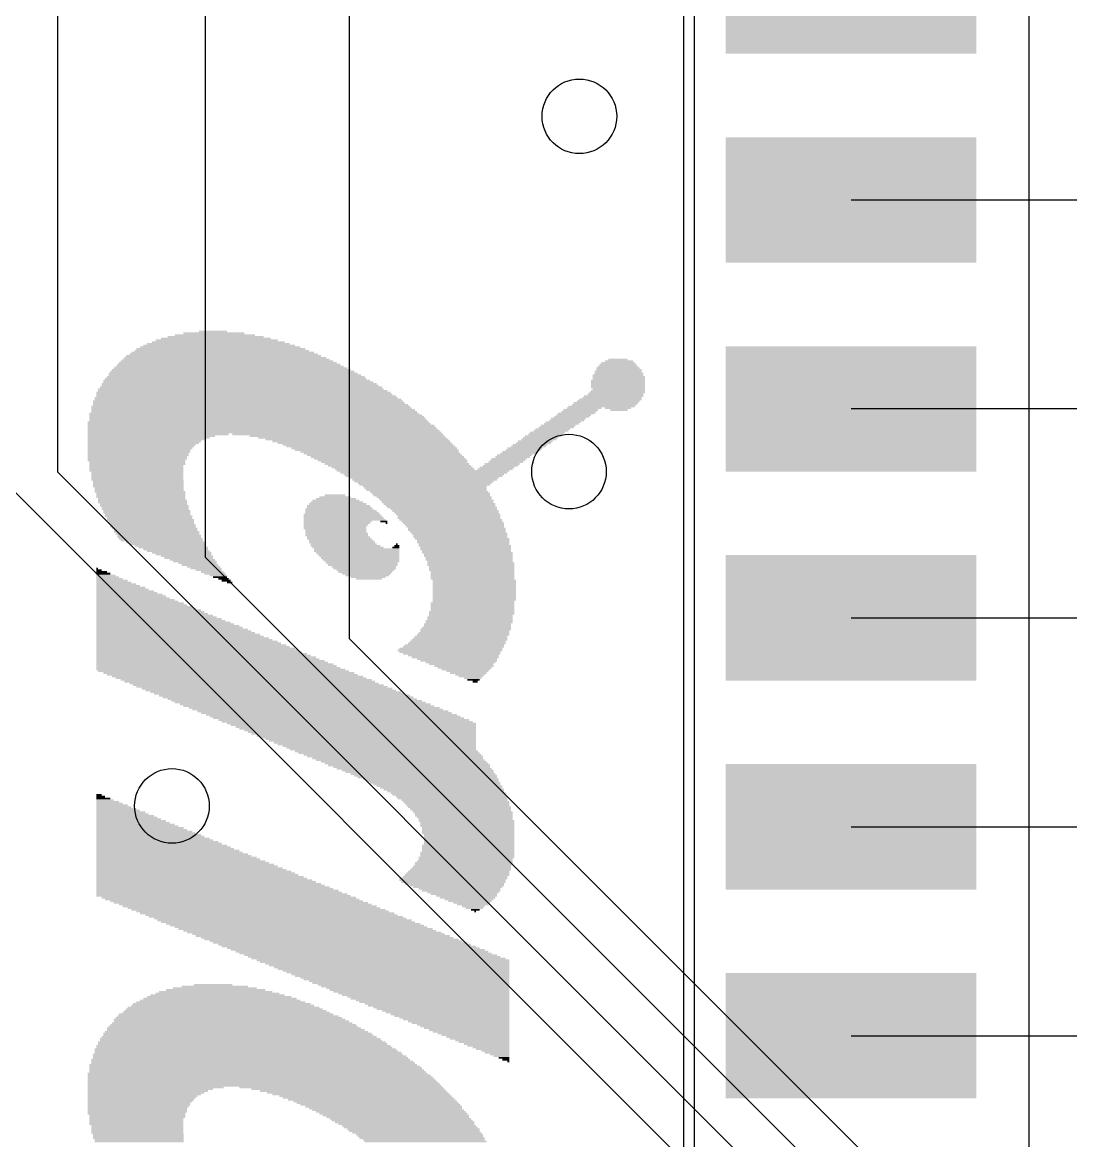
# Model space of a CAD drawing. Extents: x -40.8 to 40.8, y -42.1 to 43.9.
# Drawn here: x -23.66 to -10.92, y 0 to 13.59 of the extents above; entities that cross this region are included whole.
import ezdxf

# ---------------------------------------------------------------- set-up
doc = ezdxf.new("R2010")
doc.units = 0
for name, color, linetype in [('1', 22, 'CONTINUOUS'), ('16', 5, 'CONTINUOUS'), ('18', 82, 'CONTINUOUS'), ('200', 2, 'CONTINUOUS'), ('21', 2, 'CONTINUOUS')]:
    doc.layers.add(name, color=color, linetype=linetype)

# ---------------------------------------------------------------- blocks, each defined once
blk = doc.blocks.new('RECT')
blk.add_solid([(-0.5, -0.5), (0.5, -0.5), (-0.5, 0.5), (0.5, 0.5)])
blk = doc.blocks.new('ROUNDV')
blk.add_circle((0, 0), 0.5)

msp = doc.modelspace()

# ---------------------------------------------------------------- linework, layer by layer
at = {"layer": '1'}
for p, q in [((-15.621, -6.223), (-15.621, 20.574)), ((-13.589, 11.43), (-9.271, 11.43)), ((-9.271, 8.89), (-13.589, 8.89)), ((-13.589, 6.35), (-9.271, 6.35)), ((-13.589, 3.81), (-9.271, 3.81)), ((-13.589, 1.27), (-9.271, 1.27))]:
    msp.add_line(p, q, dxfattribs=at)
at = {"layer": '16'}
for p, q in [((-19.685, 6.096), (-19.685, 23.2219)), ((-21.4359, 7.0849), (-21.4359, 21.4359)), ((-23.232, 8.119), (-23.232, 19.676)), ((-7.62, -8.255), (-25.028, 9.153)), ((-7.493, -7.62), (-23.232, 8.119)), ((-9.271, -5.08), (-21.4359, 7.0849)), ((-11.049, -2.54), (-19.685, 6.096))]:
    msp.add_line(p, q, dxfattribs=at)
at = {"layer": '21'}
for p, q in [((-15.494, -10.16), (-15.494, 20.32)), ((-11.43, 20.32), (-11.43, -22.86))]:
    msp.add_line(p, q, dxfattribs=at)

# ---------------------------------------------------------------- block references
at = {"layer": '1', "xscale": 3.048, "yscale": 1.524}
for p in [(-13.589, 13.97), (-13.589, 11.43), (-13.589, 8.89), (-13.589, 6.35), (-13.589, 3.81), (-13.589, 1.27)]:
    msp.add_blockref('RECT', p, dxfattribs=at)
at = {"layer": '18', "xscale": 0.9064, "yscale": 0.9064}
for p in [(-16.891, 12.446), (-16.891, 12.446), (-17.018, 8.128), (-17.018, 8.128), (-21.844, 4.064), (-21.844, 4.064)]:
    msp.add_blockref('ROUNDV', p, dxfattribs=at)
at = {"layer": '200', "yscale": 0.0212}
for p, xscale in [((-21.3224, 9.7869), 0.9738), ((-21.333, 9.8081), 0.7409), ((-21.3436, 9.8293), 0.3387), ((-21.2695, 9.6599), 1.8417), ((-21.28, 9.6811), 1.7359), ((-21.28, 9.7023), 1.6089), ((-21.3012, 9.7234), 1.4819), ((-21.3117, 9.7446), 1.3337), ((-21.3118, 9.7658), 1.1644), ((-21.1954, 9.5117), 2.4557), ((-21.2165, 9.5329), 2.371), ((-21.2165, 9.5541), 2.2864), ((-21.2271, 9.5752), 2.2228), ((-21.2377, 9.5964), 2.117), ((-21.2483, 9.6176), 2.0535), ((-21.2589, 9.6388), 1.9477), ((-21.1319, 9.3847), 2.8367), ((-21.1425, 9.4059), 2.7733), ((-21.153, 9.4271), 2.7098), ((-21.1636, 9.4482), 2.6462), ((-21.1742, 9.4694), 2.5828), ((-21.1848, 9.4906), 2.5192), ((-16.4215, 9.3847), 0.5292), ((-16.4215, 9.4059), 0.4869), ((-16.4215, 9.4271), 0.4446), ((-16.4215, 9.4482), 0.4022), ((-16.4109, 9.4694), 0.3387), ((-16.4215, 9.4906), 0.2329), ((-21.0578, 9.2365), 3.2391), ((-21.0684, 9.2577), 3.1755), ((-21.0684, 9.2789), 3.1331), ((-21.0789, 9.3), 3.0696), ((-21.1, 9.3212), 3.0273), ((-21.1107, 9.3424), 2.9638), ((-21.1212, 9.3635), 2.9003), ((-16.4215, 9.2365), 0.6563), ((-16.4215, 9.3), 0.6139), ((-16.4109, 9.2789), 0.6351), ((-16.4109, 9.2577), 0.6351), ((-16.4215, 9.3424), 0.5716), ((-16.4109, 9.3212), 0.5927), ((-16.4109, 9.3635), 0.5504), ((-21.0049, 9.1307), 3.4719), ((-20.9837, 9.1095), 3.5143), ((-21.0049, 9.1518), 3.4295), ((-21.026, 9.1942), 3.3448), ((-21.0154, 9.173), 3.366), ((-21.0366, 9.2154), 3.2814), ((-16.4215, 9.2154), 0.6563), ((-16.4215, 9.1942), 0.6563), ((-16.4215, 9.173), 0.6563), ((-16.4215, 9.1518), 0.6563), ((-16.4215, 9.1095), 0.6563), ((-16.4109, 9.1307), 0.6351), ((-20.9201, 8.9825), 3.7683), ((-20.9095, 8.9613), 3.7895), ((-20.9413, 9.0248), 3.6836), ((-20.9201, 9.0037), 3.7259), ((-20.9731, 9.0883), 3.5777), ((-20.9625, 9.0672), 3.5989), ((-20.9413, 9.046), 3.6412), ((-16.5697, 8.9613), 0.7833), ((-16.538, 8.9825), 0.7621), ((-16.5168, 9.0037), 0.7621), ((-16.4956, 9.0248), 0.7198), ((-16.4745, 9.046), 0.7197), ((-16.4533, 9.0672), 0.6774), ((-16.4321, 9.0883), 0.6774), ((-20.8461, 8.8343), 4.0011), ((-20.8884, 8.919), 3.8741), ((-20.8461, 8.8555), 3.9587), ((-20.8778, 8.8978), 3.8952), ((-20.8566, 8.8766), 3.9376), ((-20.8884, 8.9401), 3.8318), ((-16.9296, 8.8343), 0.4446), ((-16.8978, 8.8555), 0.4234), ((-16.8767, 8.8766), 0.4234), ((-16.8343, 8.8978), 0.4234), ((-16.6227, 8.919), 0.8045), ((-16.5908, 8.9401), 0.7833), ((-16.4215, 8.8978), 0.3176), ((-16.4109, 8.8766), 0.2117), ((-20.7932, 8.7284), 4.1493), ((-20.7826, 8.7073), 4.1705), ((-20.8249, 8.8131), 4.0435), ((-20.8143, 8.792), 4.0646), ((-20.8037, 8.7708), 4.0858), ((-20.7931, 8.7496), 4.107), ((-17.1095, 8.7073), 0.4234), ((-17.0884, 8.7284), 0.4234), ((-17.046, 8.7496), 0.4234), ((-17.0249, 8.7708), 0.4234), ((-16.9825, 8.792), 0.4234), ((-16.9614, 8.8131), 0.4234), ((-20.7614, 8.6861), 4.2128), ((-20.7508, 8.6649), 4.234), ((-20.7402, 8.6438), 4.2552), ((-20.7296, 8.6226), 4.2764), ((-20.719, 8.6014), 4.2975), ((-22.0104, 8.5803), 1.7148), ((-22.0951, 8.5591), 1.5454), ((-19.8299, 8.5803), 2.5616), ((-19.7135, 8.5591), 2.3711), ((-17.3318, 8.5591), 0.4446), ((-17.3001, 8.5803), 0.4234), ((-17.2789, 8.6014), 0.4234), ((-17.2366, 8.6226), 0.4234), ((-17.2154, 8.6438), 0.4234), ((-17.1731, 8.6649), 0.4234), ((-17.1519, 8.6861), 0.4234), ((-22.1269, 8.5379), 1.4819), ((-22.1798, 8.4956), 1.3761), ((-22.1904, 8.4744), 1.3549), ((-22.1586, 8.5167), 1.4184), ((-22.2115, 8.4532), 1.3126), ((-22.2221, 8.4321), 1.2914), ((-19.65, 8.5379), 2.2863), ((-19.597, 8.5167), 2.2228), ((-19.5441, 8.4956), 2.1594), ((-19.5018, 8.4744), 2.117), ((-19.4594, 8.4532), 2.0746), ((-19.4276, 8.4321), 2.0535), ((-17.5118, 8.4321), 0.4234), ((-17.4906, 8.4532), 0.4234), ((-17.4483, 8.4744), 0.4234), ((-17.4271, 8.4956), 0.4234), ((-17.3848, 8.5167), 0.4234), ((-17.3636, 8.5379), 0.4234), ((-22.2645, 8.305), 1.2067), ((-22.2645, 8.2839), 1.2067), ((-22.2327, 8.4109), 1.2702), ((-22.2433, 8.3897), 1.249), ((-22.2433, 8.3686), 1.249), ((-22.2538, 8.3474), 1.2279), ((-22.2538, 8.3262), 1.2279), ((-19.3853, 8.4109), 2.0112), ((-19.3536, 8.3897), 1.99), ((-19.3218, 8.3686), 1.9264), ((-19.2901, 8.3474), 1.9053), ((-19.2583, 8.3262), 1.8842), ((-19.2265, 8.305), 1.8629), ((-19.1948, 8.2839), 1.8418), ((-17.7446, 8.2839), 0.4234), ((-17.7023, 8.305), 0.4234), ((-17.6811, 8.3262), 0.4234), ((-17.6388, 8.3474), 0.4234), ((-17.6176, 8.3686), 0.4234), ((-17.5753, 8.3897), 0.4234), ((-17.5541, 8.4109), 0.4234), ((-22.2751, 8.2627), 1.1855), ((-22.2645, 8.2415), 1.1643), ((-22.2645, 8.2204), 1.1643), ((-22.275, 8.1992), 1.1432), ((-22.275, 8.178), 1.1432), ((-22.275, 8.1569), 1.1432), ((-19.163, 8.2627), 1.8206), ((-19.1419, 8.2415), 1.7783), ((-19.1102, 8.2204), 1.7571), ((-19.0784, 8.1992), 1.7359), ((-19.0466, 8.178), 1.7148), ((-19.0148, 8.1569), 1.6936), ((-17.914, 8.1569), 0.4234), ((-17.8928, 8.178), 0.4234), ((-17.8505, 8.1992), 0.4234), ((-17.8293, 8.2204), 0.4234), ((-17.787, 8.2415), 0.4234), ((-17.7658, 8.2627), 0.4234), ((-22.275, 8.1357), 1.1432), ((-22.2644, 8.1145), 1.122), ((-22.2644, 8.0933), 1.122), ((-22.2644, 8.0722), 1.122), ((-22.2644, 8.051), 1.122), ((-22.2644, 8.0298), 1.122), ((-18.7926, 8.1357), 2.0959), ((-18.782, 8.1145), 2.0323), ((-18.782, 8.0933), 1.9476), ((-18.782, 8.0722), 1.9053), ((-18.782, 8.051), 1.8206), ((-18.7714, 8.0298), 1.7571), ((-22.2538, 8.0087), 1.1009), ((-22.2538, 7.9875), 1.1009), ((-22.2538, 7.9663), 1.1009), ((-22.2538, 7.9452), 1.1009), ((-22.2432, 7.924), 1.0797), ((-22.2432, 7.9028), 1.0797), ((-22.2327, 7.8816), 1.1008), ((-18.782, 8.0087), 1.6936), ((-18.7714, 7.9875), 1.6301), ((-18.7714, 7.9663), 1.5878), ((-18.7714, 7.9452), 1.503), ((-18.7609, 7.924), 1.4819), ((-18.7503, 7.9028), 1.4607), ((-18.7185, 7.8816), 1.4395), ((-22.2221, 7.8605), 1.0796), ((-22.2221, 7.8393), 1.0796), ((-22.2221, 7.8181), 1.0796), ((-22.2116, 7.797), 1.0585), ((-22.201, 7.7758), 1.0797), ((-22.201, 7.7546), 1.0797), ((-19.8405, 7.7546), 0.6351), ((-19.8511, 7.7758), 0.5716), ((-19.8511, 7.797), 0.4869), ((-19.8617, 7.8181), 0.3811), ((-19.8617, 7.8393), 0.2541), ((-18.6973, 7.8605), 1.4396), ((-18.6867, 7.8393), 1.4184), ((-18.6549, 7.8181), 1.3973), ((-18.6443, 7.797), 1.3761), ((-18.6232, 7.7758), 1.376), ((-18.6127, 7.7546), 1.3549), ((-22.1904, 7.7335), 1.0585), ((-22.1798, 7.7123), 1.0797), ((-22.1692, 7.6911), 1.0585), ((-22.1692, 7.6699), 1.0585), ((-22.1481, 7.6488), 1.0585), ((-22.1481, 7.6276), 1.0585), ((-22.1375, 7.6064), 1.0373), ((-19.7769, 7.6064), 0.9315), ((-19.8087, 7.6699), 0.8256), ((-19.7875, 7.6488), 0.8679), ((-19.7769, 7.6276), 0.8891), ((-19.8193, 7.7123), 0.7622), ((-19.8087, 7.6911), 0.7833), ((-19.8299, 7.7335), 0.6986), ((-18.5915, 7.7335), 1.3549), ((-18.5809, 7.7123), 1.3337), ((-18.5597, 7.6911), 1.3337), ((-18.5385, 7.6699), 1.2914), ((-18.5174, 7.6488), 1.2913), ((-18.5068, 7.6276), 1.2702), ((-18.4856, 7.6064), 1.2702), ((-22.1269, 7.5853), 1.0585), ((-22.1163, 7.5641), 1.0373), ((-22.1057, 7.5429), 1.0585), ((-22.0951, 7.5218), 1.0373), ((-22.0951, 7.5006), 1.0373), ((-22.0739, 7.4794), 1.0374), ((-19.7664, 7.5853), 0.9526), ((-19.7558, 7.5641), 0.9738), ((-19.7452, 7.5429), 0.995), ((-19.8299, 7.5218), 0.8256), ((-19.8405, 7.5006), 0.8045), ((-19.8511, 7.4794), 0.7833), ((-19.2689, 7.5218), 0.0847), ((-19.2371, 7.5006), 0.0212), ((-18.475, 7.5853), 1.249), ((-18.475, 7.5641), 1.249), ((-18.4538, 7.5429), 1.2491), ((-18.4433, 7.5218), 1.2279), ((-18.4221, 7.5006), 1.2278), ((-18.4115, 7.4794), 1.2066), ((-22.0739, 7.4582), 1.0374), ((-22.0527, 7.4371), 1.0373), ((-22.0421, 7.4159), 1.0161), ((-22.0315, 7.3947), 1.0373), ((-22.021, 7.3736), 1.0162), ((-21.9998, 7.3524), 1.0162), ((-21.9998, 7.3312), 1.0162), ((-19.8617, 7.4582), 0.7621), ((-19.8617, 7.4371), 0.7621), ((-19.8511, 7.4159), 0.7409), ((-19.8511, 7.3947), 0.7409), ((-19.8405, 7.3736), 0.7621), ((-19.8405, 7.3524), 0.7621), ((-19.8193, 7.3312), 0.7622), ((-18.401, 7.4582), 1.1855), ((-18.3798, 7.4371), 1.1855), ((-18.3798, 7.4159), 1.1855), ((-18.3692, 7.3947), 1.1643), ((-18.348, 7.3736), 1.1644), ((-18.3374, 7.3524), 1.1432), ((-18.3374, 7.3312), 1.1432), ((-21.9787, 7.3101), 1.0161), ((-21.9681, 7.2889), 0.995), ((-21.9257, 7.2677), 0.9526), ((-21.894, 7.2465), 0.9315), ((-21.8622, 7.2254), 0.868), ((-21.8305, 7.2042), 0.8468), ((-19.8087, 7.3101), 0.7833), ((-19.7875, 7.2889), 0.7833), ((-19.7769, 7.2677), 0.8045), ((-19.7558, 7.2465), 0.8044), ((-19.7346, 7.2254), 0.8468), ((-19.7029, 7.2042), 0.868), ((-19.1207, 7.2042), 0.0846), ((-19.1102, 7.2254), 0.0635), ((-19.1101, 7.2465), 0.0212), ((-18.3162, 7.3101), 1.1432), ((-18.3056, 7.2889), 1.1221), ((-18.3056, 7.2677), 1.1221), ((-18.295, 7.2465), 1.1009), ((-18.2845, 7.2254), 1.122), ((-18.2739, 7.2042), 1.1008), ((-21.7987, 7.183), 0.7832), ((-21.767, 7.1619), 0.7621), ((-21.7246, 7.1407), 0.7198), ((-21.7035, 7.1195), 0.6775), ((-21.661, 7.0984), 0.6351), ((-21.6399, 7.0772), 0.5928), ((-19.597, 7.183), 1.0373), ((-19.597, 7.1619), 1.0373), ((-19.5864, 7.1407), 1.0161), ((-19.5759, 7.1195), 0.9949), ((-19.5653, 7.0984), 0.9738), ((-19.5547, 7.0772), 0.9526), ((-18.2739, 7.183), 1.1008), ((-18.2633, 7.1619), 1.0796), ((-18.2527, 7.1407), 1.1008), ((-18.2422, 7.1195), 1.0797), ((-18.2422, 7.0984), 1.0797), ((-18.2316, 7.0772), 1.0585), ((-22.7514, 6.9502), 0.0211), ((-22.7302, 6.929), 0.0635), ((-21.5976, 7.056), 0.5504), ((-21.5659, 7.0348), 0.5293), ((-21.5341, 7.0137), 0.4657), ((-21.5023, 6.9925), 0.4446), ((-21.46, 6.9713), 0.4022), ((-21.4283, 6.9502), 0.3811), ((-21.3965, 6.929), 0.3175), ((-19.5441, 7.056), 0.9314), ((-19.5336, 7.0348), 0.9103), ((-19.5335, 7.0137), 0.868), ((-19.5229, 6.9925), 0.8468), ((-19.5124, 6.9713), 0.7833), ((-19.5018, 6.9502), 0.7621), ((-19.4912, 6.929), 0.6986), ((-18.2316, 7.056), 1.0585), ((-18.221, 7.0348), 1.0373), ((-18.2104, 7.0137), 1.0585), ((-18.2104, 6.9925), 1.0585), ((-18.1998, 6.9713), 1.0374), ((-18.1998, 6.9502), 1.0374), ((-18.1998, 6.929), 1.0374), ((-22.6984, 6.9078), 0.127), ((-22.6773, 6.8867), 0.1693), ((-22.6455, 6.8655), 0.2328), ((-22.6243, 6.8443), 0.2752), ((-22.6031, 6.8231), 0.3175), ((-22.5714, 6.802), 0.381), ((-21.3541, 6.9078), 0.2752), ((-21.3224, 6.8867), 0.254), ((-21.28, 6.8655), 0.2117), ((-21.2589, 6.8443), 0.1693), ((-21.2165, 6.8231), 0.127), ((-21.1848, 6.802), 0.1059), ((-19.4912, 6.9078), 0.6563), ((-19.4806, 6.8867), 0.5928), ((-19.47, 6.8655), 0.5292), ((-19.4594, 6.8443), 0.4234), ((-19.4489, 6.8231), 0.3175), ((-18.1892, 6.9078), 1.0162), ((-18.1892, 6.8867), 1.0162), ((-18.1892, 6.8655), 1.0162), ((-18.1892, 6.8443), 1.0162), ((-18.1892, 6.8231), 1.0162), ((-18.1681, 6.802), 1.0161), ((-22.4444, 6.6961), 0.6351), ((-22.3915, 6.6538), 0.7409), ((-22.5502, 6.7808), 0.4234), ((-22.5185, 6.7596), 0.4869), ((-22.4973, 6.7385), 0.5292), ((-22.4656, 6.7173), 0.5927), ((-22.4126, 6.675), 0.6986), ((-21.1425, 6.7808), 0.0635), ((-18.1681, 6.7808), 1.0161), ((-18.1681, 6.7596), 1.0161), ((-18.1681, 6.7385), 1.0161), ((-18.1681, 6.7173), 1.0161), ((-18.1681, 6.6961), 1.0161), ((-18.1681, 6.675), 1.0161), ((-18.1681, 6.6538), 1.0161), ((-22.3597, 6.6326), 0.8044), ((-22.3385, 6.6114), 0.8468), ((-22.3174, 6.5903), 0.8891), ((-22.2856, 6.5691), 0.9526), ((-22.2644, 6.5479), 0.995), ((-22.2326, 6.5268), 1.0585), ((-18.1892, 6.5268), 1.0162), ((-18.1681, 6.6326), 1.0161), ((-18.1681, 6.6114), 1.0161), ((-18.1681, 6.5903), 1.0161), ((-18.1681, 6.5691), 1.0161), ((-18.1786, 6.5479), 0.995), ((-22.2115, 6.5056), 1.1008), ((-22.1798, 6.4844), 1.1643), ((-22.1586, 6.4633), 1.2067), ((-22.1268, 6.4421), 1.2702), ((-22.1057, 6.4209), 1.3125), ((-22.0845, 6.3997), 1.3548), ((-22.0527, 6.3786), 1.4184), ((-18.1998, 6.4209), 1.0374), ((-18.1998, 6.3997), 1.0374), ((-18.2104, 6.3786), 1.0162), ((-18.1892, 6.5056), 1.0162), ((-18.1892, 6.4844), 1.0162), ((-18.1892, 6.4633), 1.0162), ((-18.1892, 6.4421), 1.0162), ((-22.0315, 6.3574), 1.4607), ((-21.9998, 6.3362), 1.5242), ((-21.9787, 6.3151), 1.5665), ((-21.9469, 6.2939), 1.6301), ((-21.9257, 6.2727), 1.6724), ((-21.894, 6.2516), 1.7359), ((-18.2528, 6.2727), 1.0585), ((-18.2528, 6.2516), 1.0585), ((-18.2316, 6.3151), 1.0585), ((-18.2316, 6.2939), 1.0585), ((-18.221, 6.3574), 1.0373), ((-18.221, 6.3362), 1.0373), ((-21.8728, 6.2304), 1.7782), ((-21.841, 6.2092), 1.8418), ((-21.8199, 6.188), 1.8841), ((-21.7987, 6.1669), 1.9264), ((-21.767, 6.1457), 1.9899), ((-21.7458, 6.1245), 2.0323), ((-18.3268, 6.1245), 1.122), ((-18.3056, 6.1457), 1.1221), ((-18.295, 6.1669), 1.1009), ((-18.2739, 6.2092), 1.1008), ((-18.2844, 6.188), 1.0797), ((-18.2633, 6.2304), 1.0796), ((-21.714, 6.1034), 2.0958), ((-21.6611, 6.061), 2.2016), ((-21.6399, 6.0399), 2.244), ((-21.6082, 6.0187), 2.3075), ((-21.587, 5.9975), 2.3498), ((-21.5553, 5.9763), 2.4133), ((-21.6928, 6.0822), 2.1381), ((-18.4538, 5.9763), 1.2491), ((-18.4221, 5.9975), 1.2278), ((-18.4115, 6.0187), 1.2066), ((-18.3798, 6.0399), 1.1855), ((-18.3692, 6.061), 1.1643), ((-18.348, 6.0822), 1.1644), ((-18.3374, 6.1034), 1.1432), ((-21.46, 5.8917), 2.6039), ((-21.5341, 5.9552), 2.4557), ((-21.5129, 5.934), 2.498), ((-21.4811, 5.9128), 2.5615), ((-21.4282, 5.8705), 2.6674), ((-21.4071, 5.8493), 2.7097), ((-18.4644, 5.9552), 1.2702), ((-18.4644, 5.934), 1.2279), ((-18.4433, 5.9128), 1.1855), ((-18.4221, 5.8917), 1.1008), ((-18.401, 5.8705), 1.0585), ((-18.3798, 5.8493), 0.9739), ((-21.3753, 5.8282), 2.7732), ((-21.3541, 5.807), 2.8156), ((-21.3224, 5.7858), 2.8791), ((-21.3012, 5.7646), 2.9214), ((-21.28, 5.7435), 2.9638), ((-21.2483, 5.7223), 3.0273), ((-21.2166, 5.7011), 3.0485), ((-18.3586, 5.8282), 0.9315), ((-18.3374, 5.807), 0.8468), ((-18.3269, 5.7858), 0.7833), ((-18.2951, 5.7646), 0.7198), ((-18.2844, 5.7435), 0.6563), ((-18.2739, 5.7223), 0.5928), ((-18.2528, 5.7011), 0.5081), ((-21.1531, 5.68), 3.0485), ((-21.1106, 5.6588), 3.0485), ((-21.0472, 5.6376), 3.0485), ((-21.0049, 5.6165), 3.0485), ((-20.9413, 5.5953), 3.0485), ((-20.8989, 5.5741), 3.0485), ((-18.2422, 5.68), 0.4445), ((-18.221, 5.6588), 0.3599), ((-18.2104, 5.6376), 0.2964), ((-18.1893, 5.6165), 0.2117), ((-18.1786, 5.5953), 0.1482), ((-18.1575, 5.5741), 0.0635), ((-20.8461, 5.5529), 3.0273), ((-20.7932, 5.5318), 3.0485), ((-20.7508, 5.5106), 3.0485), ((-20.6873, 5.4894), 3.0485), ((-20.645, 5.4683), 3.0485), ((-20.5815, 5.4471), 3.0485), ((-20.539, 5.4259), 3.0485), ((-20.4756, 5.4047), 3.0485), ((-20.4333, 5.3836), 3.0485), ((-20.3803, 5.3624), 3.0273), ((-20.3274, 5.3412), 3.0485), ((-20.2851, 5.3201), 3.0485), ((-20.2216, 5.2989), 3.0485), ((-20.1792, 5.2777), 3.0484), ((-20.1157, 5.2566), 3.0485), ((-20.0734, 5.2354), 3.0485), ((-20.0099, 5.2142), 3.0485), ((-19.9675, 5.1931), 3.0484), ((-19.904, 5.1719), 3.0485), ((-19.8617, 5.1507), 3.0485), ((-19.8193, 5.1295), 3.0484), ((-19.7558, 5.1084), 3.0484), ((-19.7135, 5.0872), 3.0485), ((-19.6606, 5.066), 3.0273), ((-19.6394, 5.0449), 2.9849), ((-19.6076, 5.0237), 2.9214), ((-19.5864, 5.0025), 2.8791), ((-19.5547, 4.9814), 2.8156), ((-19.5335, 4.9602), 2.7732), ((-19.5124, 4.939), 2.7309), ((-19.4806, 4.9178), 2.6674), ((-19.4595, 4.8967), 2.6251), ((-19.4276, 4.8755), 2.5615), ((-19.4065, 4.8543), 2.5192), ((-19.3748, 4.8332), 2.4557), ((-19.3536, 4.812), 2.4134), ((-19.3218, 4.7908), 2.3498), ((-19.3007, 4.7697), 2.3075), ((-19.2795, 4.7485), 2.2652), ((-19.2371, 4.7273), 2.2229), ((-19.2053, 4.7061), 2.2017), ((-19.1631, 4.685), 2.1593), ((-19.1313, 4.6638), 2.1382), ((-19.0996, 4.6426), 2.0747), ((-19.0678, 4.6215), 2.0535), ((-19.0254, 4.6003), 2.0111), ((-18.9937, 4.5791), 1.99), ((-18.9619, 4.5579), 1.9688), ((-18.9302, 4.5368), 1.9053), ((-18.8984, 4.5156), 1.8842), ((-18.8561, 4.4944), 1.8418), ((-18.8349, 4.4733), 1.7994), ((-18.7926, 4.4521), 1.7571), ((-18.7608, 4.4309), 1.736), ((-18.7396, 4.4098), 1.6936), ((-18.6973, 4.3886), 1.6512), ((-18.6761, 4.3674), 1.6089), ((-18.6443, 4.3463), 1.5877), ((-18.6232, 4.3251), 1.5454), ((-18.5915, 4.3039), 1.5243), ((-18.5703, 4.2827), 1.4819), ((-18.5386, 4.2616), 1.4607), ((-18.5174, 4.2404), 1.4183), ((-18.4856, 4.2192), 1.3972), ((-22.7302, 4.1981), 0.0635), ((-22.709, 4.1769), 0.1058), ((-22.6773, 4.1557), 0.1693), ((-22.6561, 4.1346), 0.2117), ((-22.6243, 4.1134), 0.2752), ((-22.6031, 4.0922), 0.3175), ((-22.5714, 4.071), 0.381), ((-18.475, 4.1981), 1.376), ((-18.4433, 4.1769), 1.3549), ((-18.4327, 4.1557), 1.3337), ((-18.4115, 4.1346), 1.2914), ((-18.3903, 4.1134), 1.2914), ((-18.3797, 4.0922), 1.2702), ((-18.3692, 4.071), 1.2491), ((-22.4444, 3.9652), 0.6351), ((-22.5502, 4.0499), 0.4234), ((-22.5185, 4.0287), 0.4869), ((-22.4973, 4.0075), 0.5292), ((-22.4656, 3.9864), 0.5927), ((-22.4126, 3.944), 0.6986), ((-18.348, 4.0499), 1.249), ((-18.3374, 4.0287), 1.2278), ((-18.3269, 4.0075), 1.2067), ((-18.3056, 3.9864), 1.2067), ((-18.295, 3.9652), 1.1855), ((-18.295, 3.944), 1.1855), ((-22.3915, 3.9229), 0.7409), ((-22.3703, 3.9017), 0.7833), ((-22.3385, 3.8805), 0.8468), ((-22.3174, 3.8593), 0.8891), ((-22.2856, 3.8382), 0.9526), ((-22.2644, 3.817), 0.995), ((-22.2326, 3.7958), 1.0585), ((-18.2845, 3.9229), 1.1644), ((-18.2739, 3.9017), 1.1432), ((-18.2633, 3.8805), 1.1644), ((-18.2527, 3.8593), 1.1432), ((-18.2527, 3.8382), 1.1432), ((-18.2527, 3.817), 1.1432), ((-18.2421, 3.7958), 1.122), ((-22.2115, 3.7747), 1.1008), ((-22.1798, 3.7535), 1.1643), ((-22.1586, 3.7323), 1.2067), ((-22.1268, 3.7112), 1.2702), ((-22.1057, 3.69), 1.3125), ((-22.0739, 3.6688), 1.376), ((-18.2421, 3.7747), 1.122), ((-18.2421, 3.7535), 1.122), ((-18.2421, 3.7323), 1.122), ((-18.2316, 3.7112), 1.1009), ((-18.2316, 3.69), 1.1009), ((-18.2316, 3.6688), 1.1009), ((-22.021, 3.6265), 1.4819), ((-22.0527, 3.6476), 1.4184), ((-21.9998, 3.6053), 1.5242), ((-21.9681, 3.5841), 1.5877), ((-21.9469, 3.563), 1.6301), ((-21.9257, 3.5418), 1.6724), ((-18.2421, 3.5841), 1.122), ((-18.2421, 3.563), 1.122), ((-18.2421, 3.5418), 1.122), ((-18.2316, 3.6476), 1.1009), ((-18.2316, 3.6265), 1.1009), ((-18.2316, 3.6053), 1.1009), ((-21.894, 3.5206), 1.7359), ((-21.8728, 3.4995), 1.7782), ((-21.841, 3.4783), 1.8418), ((-21.8199, 3.4571), 1.8841), ((-21.7881, 3.4359), 1.9476), ((-21.767, 3.4148), 1.9899), ((-21.7352, 3.3936), 2.0535), ((-18.2845, 3.3936), 1.1644), ((-18.2633, 3.4359), 1.1644), ((-18.2739, 3.4148), 1.1432), ((-18.2527, 3.4995), 1.1432), ((-18.2527, 3.4783), 1.1432), ((-18.2527, 3.4571), 1.1432), ((-18.2421, 3.5206), 1.122), ((-21.714, 3.3724), 2.0958), ((-21.6822, 3.3513), 2.1593), ((-21.6611, 3.3301), 2.2016), ((-21.6293, 3.3089), 2.2652), ((-21.6082, 3.2878), 2.3075), ((-21.5764, 3.2666), 2.371), ((-18.3586, 3.2666), 1.2279), ((-18.3374, 3.2878), 1.2278), ((-18.3269, 3.3089), 1.2067), ((-18.3163, 3.3301), 1.1855), ((-18.295, 3.3724), 1.1855), ((-18.295, 3.3513), 1.1855), ((-21.5553, 3.2454), 2.4133), ((-21.5341, 3.2242), 2.4557), ((-21.5023, 3.2031), 2.5192), ((-21.4811, 3.1819), 2.5615), ((-21.4494, 3.1607), 2.625), ((-21.4282, 3.1396), 2.6674), ((-21.3965, 3.1184), 2.7309), ((-18.4221, 3.1819), 1.3126), ((-18.4327, 3.1607), 1.2914), ((-18.4221, 3.1396), 1.2702), ((-18.4009, 3.2031), 1.2702), ((-18.3797, 3.2242), 1.2702), ((-18.4115, 3.1184), 1.2066), ((-18.3692, 3.2454), 1.2491), ((-21.2695, 3.0125), 2.9849), ((-21.3753, 3.0972), 2.7732), ((-21.3436, 3.0761), 2.8367), ((-21.3224, 3.0549), 2.8791), ((-21.2906, 3.0337), 2.9426), ((-21.2377, 2.9914), 3.0484), ((-18.3798, 3.0972), 1.1431), ((-18.3692, 3.0761), 1.0797), ((-18.348, 3.0549), 0.995), ((-18.3268, 3.0337), 0.9526), ((-18.3056, 3.0125), 0.8679), ((-18.295, 2.9914), 0.8045), ((-21.2165, 2.9702), 3.0908), ((-21.153, 2.949), 3.0908), ((-21.1107, 2.9279), 3.0908), ((-21.0578, 2.9067), 3.0697), ((-21.0048, 2.8855), 3.0908), ((-20.9519, 2.8644), 3.0696), ((-18.2633, 2.9702), 0.741), ((-18.2527, 2.949), 0.6774), ((-18.2316, 2.9279), 0.5927), ((-18.221, 2.9067), 0.5293), ((-18.1998, 2.8855), 0.4446), ((-18.1892, 2.8644), 0.381), ((-20.899, 2.8432), 3.0908), ((-20.8461, 2.822), 3.0697), ((-20.7931, 2.8008), 3.0908), ((-20.7402, 2.7797), 3.0696), ((-20.6873, 2.7585), 3.0908), ((-20.6344, 2.7373), 3.0697), ((-20.5814, 2.7162), 3.0908), ((-18.1786, 2.8432), 0.2752), ((-18.1681, 2.822), 0.2117), ((-18.1575, 2.8008), 0.1059), ((-18.1575, 2.7797), 0.0211), ((-20.5285, 2.695), 3.0696), ((-20.4756, 2.6738), 3.0908), ((-20.4332, 2.6527), 3.0908), ((-20.3697, 2.6315), 3.0908), ((-20.3274, 2.6103), 3.0908), ((-20.2745, 2.5891), 3.0697), ((-20.2215, 2.568), 3.0908), ((-20.1686, 2.5468), 3.0696), ((-20.1157, 2.5256), 3.0908), ((-20.0628, 2.5045), 3.0697), ((-20.0098, 2.4833), 3.0908), ((-19.9569, 2.4621), 3.0696), ((-19.904, 2.441), 3.0908), ((-19.8511, 2.4198), 3.0697), ((-19.7981, 2.3986), 3.0908), ((-19.7452, 2.3774), 3.0696), ((-19.6923, 2.3563), 3.0908), ((-19.6394, 2.3351), 3.0697), ((-19.5864, 2.3139), 3.0908), ((-19.5335, 2.2928), 3.0696), ((-19.4912, 2.2716), 3.0697), ((-19.4276, 2.2504), 3.0697), ((-19.3853, 2.2292), 3.0696), ((-19.3324, 2.2081), 3.0908), ((-19.2795, 2.1869), 3.0697), ((-19.2583, 2.1657), 3.0274), ((-19.2265, 2.1446), 2.9638), ((-19.2053, 2.1234), 2.9215), ((-19.1736, 2.1022), 2.858), ((-19.1525, 2.0811), 2.8157), ((-19.1207, 2.0599), 2.7521), ((-19.0995, 2.0387), 2.7098), ((-19.0678, 2.0175), 2.6463), ((-19.0466, 1.9964), 2.604), ((-19.0148, 1.9752), 2.5404), ((-18.9937, 1.954), 2.4981), ((-18.9619, 1.9329), 2.4346), ((-18.9408, 1.9117), 2.3923), ((-21.2906, 1.7635), 1.6301), ((-21.2906, 1.7847), 1.5031), ((-21.3118, 1.8059), 1.376), ((-21.3117, 1.827), 1.2067), ((-21.3224, 1.8482), 1.0162), ((-21.3224, 1.8694), 0.8045), ((-21.3436, 1.8905), 0.4657), ((-18.909, 1.8905), 2.3287), ((-18.8878, 1.8694), 2.2864), ((-18.856, 1.8482), 2.2229), ((-18.8349, 1.827), 2.1806), ((-18.8137, 1.8059), 2.1382), ((-18.782, 1.7847), 2.0747), ((-18.7608, 1.7635), 2.0324), ((-21.2271, 1.6365), 2.2228), ((-21.2377, 1.6577), 2.1594), ((-21.2483, 1.6788), 2.0535), ((-21.2589, 1.7), 1.9477), ((-21.2589, 1.7212), 1.8629), ((-21.2695, 1.7423), 1.7571), ((-18.7291, 1.7423), 1.9689), ((-18.7079, 1.7212), 1.9265), ((-18.6761, 1.7), 1.863), ((-18.6549, 1.6788), 1.8207), ((-18.6232, 1.6577), 1.7572), ((-18.602, 1.6365), 1.7148), ((-21.1531, 1.4883), 2.7521), ((-21.1636, 1.5095), 2.6886), ((-21.1848, 1.5306), 2.6039), ((-21.1848, 1.5518), 2.5192), ((-21.1954, 1.573), 2.4557), ((-21.2059, 1.5942), 2.3922), ((-21.2166, 1.6153), 2.3287), ((-18.5703, 1.6153), 1.6513), ((-18.5491, 1.5942), 1.609), ((-18.5174, 1.573), 1.5455), ((-18.4962, 1.5518), 1.5031), ((-18.4644, 1.5306), 1.4396), ((-18.4433, 1.5095), 1.3973), ((-18.4115, 1.4883), 1.3338), ((-21.0895, 1.3613), 3.0908), ((-21.1, 1.3825), 3.0273), ((-21.1001, 1.4036), 2.985), ((-21.1106, 1.4248), 2.9215), ((-21.1424, 1.4671), 2.8156), ((-21.1212, 1.446), 2.8579), ((-18.3903, 1.4671), 1.2914), ((-18.3586, 1.446), 1.2279), ((-18.3374, 1.4248), 1.1856), ((-18.3056, 1.4036), 1.1221), ((-18.2844, 1.3825), 1.0797), ((-18.2633, 1.3613), 1.0374), ((-21.0154, 1.2343), 3.4084), ((-21.0049, 1.2131), 3.4295), ((-21.026, 1.2554), 3.3448), ((-21.0472, 1.2978), 3.2602), ((-21.0366, 1.2766), 3.2814), ((-21.0578, 1.3189), 3.1967), ((-21.0684, 1.3401), 3.1331), ((-18.2316, 1.3401), 0.9739), ((-18.2104, 1.3189), 0.9315), ((-18.1786, 1.2978), 0.868), ((-18.1575, 1.2766), 0.8257), ((-18.1257, 1.2554), 0.7622), ((-18.1045, 1.2343), 0.7198), ((-18.0727, 1.2131), 0.6563), ((-20.9519, 1.1072), 3.6624), ((-20.9413, 1.0861), 3.6836), ((-20.9731, 1.1496), 3.5777), ((-20.9625, 1.1284), 3.5989), ((-20.9943, 1.1919), 3.4931), ((-20.9837, 1.1707), 3.5143), ((-18.0516, 1.1919), 0.614), ((-18.0199, 1.1707), 0.5505), ((-17.9987, 1.1496), 0.5081), ((-17.9669, 1.1284), 0.4446), ((-17.9458, 1.1072), 0.4023), ((-17.914, 1.0861), 0.3388), ((-20.8884, 0.9802), 3.8741), ((-20.8672, 0.9591), 3.9164), ((-20.9201, 1.0437), 3.7683), ((-20.899, 1.0226), 3.8106), ((-20.8884, 1.0014), 3.8318), ((-20.9201, 1.0649), 3.7259), ((-17.8928, 1.0649), 0.2964), ((-17.8611, 1.0437), 0.2329), ((-17.8399, 1.0226), 0.1906), ((-17.8082, 1.0014), 0.1271), ((-17.787, 0.9802), 0.0847), ((-17.7552, 0.9591), 0.0212), ((-20.8037, 0.8109), 4.1282), ((-20.8567, 0.9167), 3.9799), ((-20.8355, 0.8955), 4.0223), ((-20.8249, 0.8744), 4.0435), ((-20.8143, 0.8532), 4.0646), ((-20.8037, 0.832), 4.0858), ((-20.8566, 0.9379), 3.9376), ((-20.7826, 0.7897), 4.1705), ((-20.772, 0.7685), 4.1917), ((-20.7614, 0.7474), 4.2128), ((-20.7508, 0.7262), 4.234), ((-20.7402, 0.705), 4.2552), ((-20.7296, 0.6838), 4.2764), ((-22.1375, 0.5992), 1.4607), ((-22.1798, 0.5568), 1.3761), ((-22.201, 0.5357), 1.3337), ((-20.719, 0.6627), 4.2975), ((-22.0421, 0.6415), 1.6513), ((-22.1057, 0.6203), 1.5243), ((-22.1586, 0.578), 1.4184), ((-19.7875, 0.6415), 2.4769), ((-19.7029, 0.6203), 2.3499), ((-19.6394, 0.5992), 2.2652), ((-19.5864, 0.578), 2.2017), ((-19.5441, 0.5568), 2.1594), ((-19.4912, 0.5357), 2.0958), ((-22.2115, 0.5145), 1.3126), ((-22.2221, 0.4933), 1.2914), ((-22.2327, 0.4721), 1.2702), ((-22.2433, 0.451), 1.249), ((-22.2433, 0.4298), 1.249), ((-22.2538, 0.4086), 1.2279), ((-19.4594, 0.5145), 2.0746), ((-19.417, 0.4933), 2.0323), ((-19.3747, 0.4721), 1.99), ((-19.343, 0.451), 1.9688), ((-19.3112, 0.4298), 1.9476), ((-19.2689, 0.4086), 1.9053), ((-22.2645, 0.3875), 1.2067), ((-22.2645, 0.3663), 1.2067), ((-22.2645, 0.3451), 1.2067), ((-22.2751, 0.324), 1.1855), ((-22.2645, 0.3028), 1.1643), ((-22.2645, 0.2816), 1.1643), ((-19.2477, 0.3875), 1.863), ((-19.216, 0.3663), 1.8418), ((-19.1842, 0.3451), 1.8206), ((-19.1525, 0.324), 1.7995), ((-19.1207, 0.3028), 1.7782), ((-19.0996, 0.2816), 1.7359), ((-22.275, 0.2604), 1.1432), ((-22.275, 0.2393), 1.1432), ((-22.275, 0.2181), 1.1432), ((-22.275, 0.1969), 1.1432), ((-22.2644, 0.1758), 1.122), ((-22.2644, 0.1546), 1.122), ((-22.2644, 0.1334), 1.122), ((-19.0678, 0.2604), 1.7148), ((-19.0466, 0.2393), 1.7148), ((-19.0148, 0.2181), 1.6936), ((-18.9937, 0.1969), 1.6513), ((-18.962, 0.1758), 1.6301), ((-18.9408, 0.1546), 1.6301), ((-18.909, 0.1334), 1.609), ((-22.2644, 0.1123), 1.122), ((-22.2644, 0.0911), 1.122), ((-22.2538, 0.0699), 1.1009), ((-22.2538, 0.0487), 1.1009), ((-22.2538, 0.0276), 1.1009), ((-22.2432, 0.0064), 1.0797), ((-18.8984, 0.1123), 1.5878), ((-18.8666, 0.0911), 1.5665), ((-18.8349, 0.0699), 1.5454), ((-18.8243, 0.0487), 1.5242), ((-18.8032, 0.0276), 1.5243), ((-18.782, 0.0064), 1.4819), ((-22.2432, -0.0148), 1.0797), ((-18.7609, -0.0148), 1.4819)]:
    msp.add_blockref('RECT', p, dxfattribs=dict(at, xscale=xscale))

doc.saveas('drawing.dxf')
